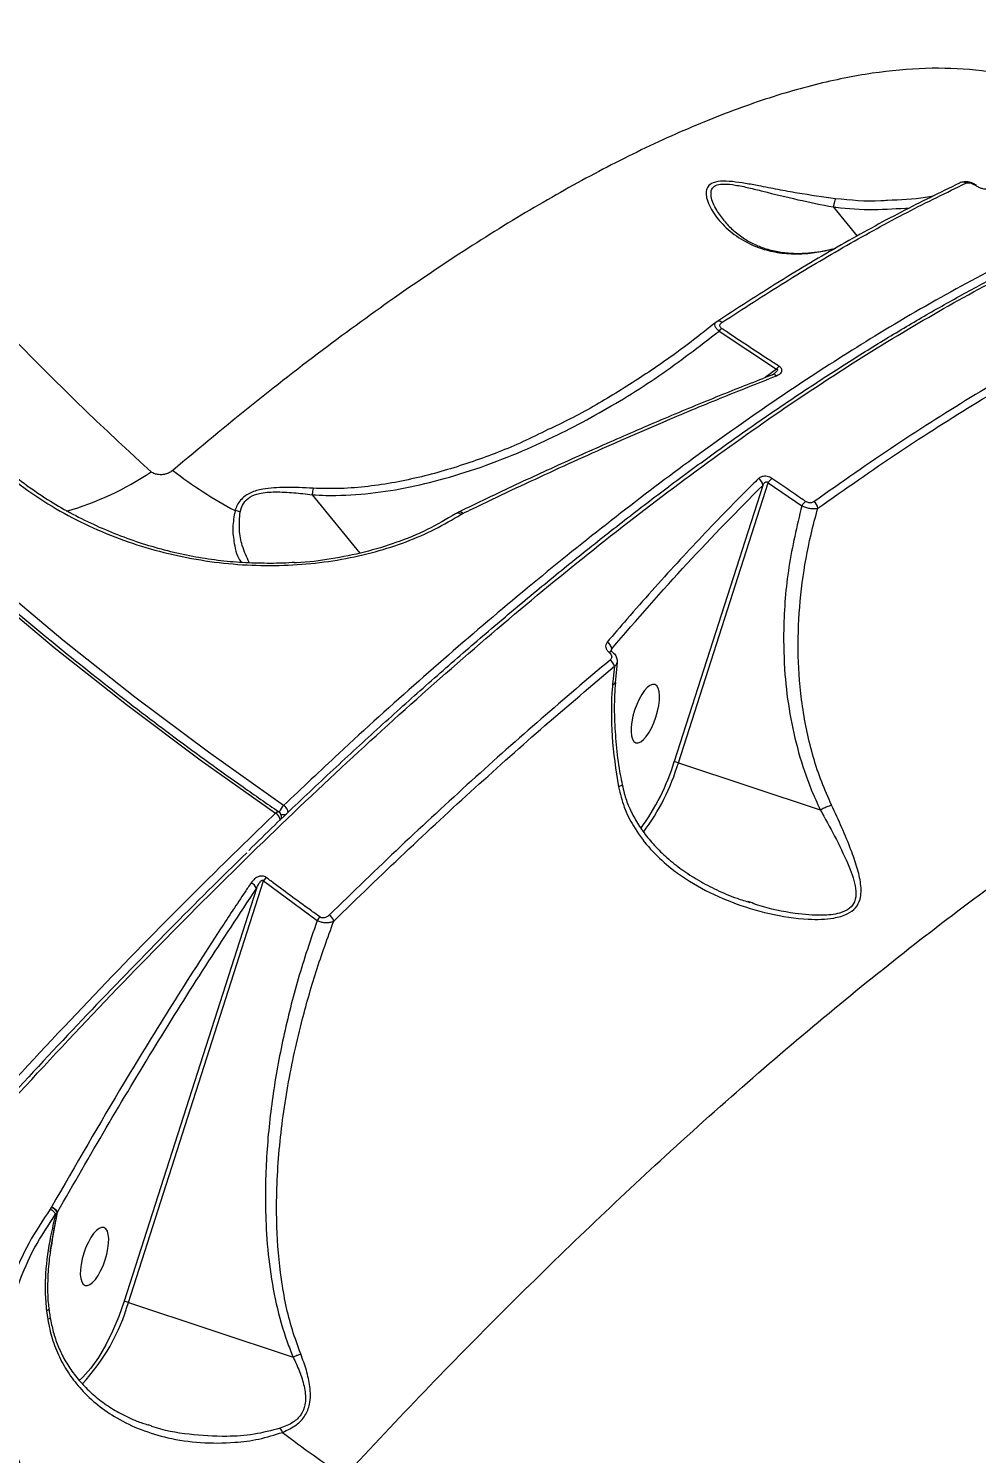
# Model space of a CAD drawing. Header units: millimetres. Extents: x -6028 to 5958, y -6064 to 4137.
# Drawn here: x 438.1 to 582.9, y -1043.1 to -825.4 of the extents above; entities that cross this region are included whole.
import ezdxf

# ---------------------------------------------------------------- set-up
doc = ezdxf.new("R2010")
doc.units = ezdxf.units.MM
for name, color, linetype in [('DIKOM_ОБЪЕКТ', 7, 'Continuous'), ('DIKOM_РАЗМЕР_ЗОНА', 7, 'Continuous'), ('DIKOM_РАЗМЕР_ОБЪЕКТА', 7, 'Continuous')]:
    doc.layers.add(name, color=color, linetype=linetype)
doc.styles.add('style1', font='arial.ttf', dxfattribs={"width": 0.8})
doc.dimstyles.new('1-50', dxfattribs={"dimtxt": 300, "dimasz": 200, "dimexe": 100, "dimexo": 0, "dimgap": 100, "dimtad": 1, "dimtxsty": 'style1', "dimcen": 200, "dimclrd": 7, "dimclre": 7, "dimclrt": 7, "dimadec": 1, "dimazin": 2, "dimtfac": 1, "dimtmove": 0, "dimatfit": 2, "dimfxl": 0, "dimlwd": 25, "dimlwe": 18, "dimarcsym": 0})

# ---------------------------------------------------------------- blocks, each defined once
blk = doc.blocks.new('*D9')
at = {"layer": 'Defpoints', "color": 0, "transparency": 16777216}
for p in [(-6027.56, 1459.58), (4556.58, 1382.7), (4556.58, -5964.37)]:
    blk.add_point(p, dxfattribs=at)
at = {"layer": 'DIKOM_РАЗМЕР_ЗОНА', "color": 7, "lineweight": 18, "transparency": 16777216}
for p, q in [((-6027.56, 1459.58), (-6027.56, -6064.37)), ((4556.58, 1382.7), (4556.58, -6064.37))]:
    blk.add_line(p, q, dxfattribs=at)
at = {"layer": 'DIKOM_РАЗМЕР_ЗОНА', "color": 7, "lineweight": 25, "transparency": 16777216}
blk.add_line((-5827.56, -5964.37), (4356.58, -5964.37), dxfattribs=at)
at = {"layer": 'DIKOM_РАЗМЕР_ЗОНА', "color": 7, "transparency": 16777216}
for points in [[(-5827.56, -5931.03), (-5827.56, -5997.7), (-6027.56, -5964.37)], [(4356.58, -5931.03), (4356.58, -5997.7), (4556.58, -5964.37)]]:
    blk.add_solid(points, dxfattribs=at)
at = {"layer": 'DIKOM_РАЗМЕР_ЗОНА', "color": 7, "transparency": 16777216, "insert": (157.08, -5711.2), "char_height": 300, "attachment_point": 5, "style": 'style1'}
blk.add_mtext('10600', dxfattribs=at)
blk = doc.blocks.new('*D11')
at = {"layer": 'Defpoints', "color": 0, "transparency": 16777216}
for p in [(259.43, 2965.58), (1920.55, -3002.33), (4022.59, -3002.33)]:
    blk.add_point(p, dxfattribs=at)
at = {"layer": 'DIKOM_РАЗМЕР_ОБЪЕКТА', "color": 7, "lineweight": 18, "transparency": 16777216}
for p, q in [((259.43, 2965.58), (4122.59, 2965.58)), ((1920.55, -3002.33), (4122.59, -3002.33))]:
    blk.add_line(p, q, dxfattribs=at)
at = {"layer": 'DIKOM_РАЗМЕР_ОБЪЕКТА', "color": 7, "lineweight": 25, "transparency": 16777216}
blk.add_line((4022.59, 2765.58), (4022.59, -2802.33), dxfattribs=at)
at = {"layer": 'DIKOM_РАЗМЕР_ОБЪЕКТА', "color": 7, "transparency": 16777216}
for points in [[(3989.25, 2765.58), (4055.92, 2765.58), (4022.59, 2965.58)], [(3989.25, -2802.33), (4055.92, -2802.33), (4022.59, -3002.33)]]:
    blk.add_solid(points, dxfattribs=at)
at = {"layer": 'DIKOM_РАЗМЕР_ОБЪЕКТА', "color": 7, "transparency": 16777216, "insert": (3769.41, -24.42), "char_height": 300, "attachment_point": 5, "rotation": 90, "style": 'style1'}
blk.add_mtext('6000', dxfattribs=at)
blk = doc.blocks.new('*D12')
at = {"layer": 'Defpoints', "color": 0, "transparency": 16777216}
for p in [(3056.58, 1987.9), (-4027.97, 676.5), (3056.58, -3714.77)]:
    blk.add_point(p, dxfattribs=at)
at = {"layer": 'DIKOM_РАЗМЕР_ОБЪЕКТА', "color": 7, "lineweight": 18, "transparency": 16777216}
for p, q in [((3056.58, 1987.9), (3056.58, -3814.77)), ((-4027.97, 676.5), (-4027.97, -3814.77))]:
    blk.add_line(p, q, dxfattribs=at)
at = {"layer": 'DIKOM_РАЗМЕР_ОБЪЕКТА', "color": 7, "lineweight": 25, "transparency": 16777216}
blk.add_line((-3827.97, -3714.77), (2856.58, -3714.77), dxfattribs=at)
at = {"layer": 'DIKOM_РАЗМЕР_ОБЪЕКТА', "color": 7, "transparency": 16777216}
for points in [[(-3827.97, -3681.44), (-3827.97, -3748.11), (-4027.97, -3714.77)], [(2856.58, -3681.44), (2856.58, -3748.11), (3056.58, -3714.77)]]:
    blk.add_solid(points, dxfattribs=at)
at = {"layer": 'DIKOM_РАЗМЕР_ОБЪЕКТА', "color": 7, "transparency": 16777216, "insert": (20, -3461.6), "char_height": 300, "attachment_point": 5, "style": 'style1'}
blk.add_mtext('7100', dxfattribs=at)

msp = doc.modelspace()

# ---------------------------------------------------------------- linework, layer by layer
at = {"layer": 'DIKOM_ОБЪЕКТ', "color": 7, "linetype": 'Continuous', "lineweight": 15}
for p, q in [((561.06, -852.707), (564.699, -857.163)), ((543.6, -871.663), (552.38, -877.461)), ((552.38, -877.461), (550.657, -878.749)), ((481.457, -896.661), (488.731, -905.569)), ((550.27, -895.231), (536.761, -937.42)), ((537.384, -937.616), (551.085, -894.823)), ((551.085, -894.823), (556.234, -898.35)), ((503.81, -899.302), (503.839, -899.289)), ((504.178, -899.67), (504.435, -899.531)), ((504.435, -899.531), (504.471, -899.514)), ((527.16, -920.532), (527.224, -920.178)), ((527.611, -922.871), (527.327, -925.652)), ((528.056, -922.325), (527.741, -925.36)), ((537.384, -937.616), (559.066, -944.798)), ((472.948, -956.816), (452.763, -1019.856)), ((453.385, -1020.051), (474.014, -955.627)), ((474.014, -955.627), (482.244, -961.682)), ((548.332, -958.91), (547.986, -958.784)), ((441.618, -1005.524), (441.444, -1005.8)), ((441.64, -1005.485), (441.618, -1005.524)), ((441.462, -1012.308), (442.56, -1006.27)), ((442.275, -1006.576), (442.55, -1006.303)), ((442.34, -1007.379), (442.55, -1006.303)), ((442.55, -1006.303), (442.56, -1006.27)), ((453.385, -1020.051), (478.542, -1028.385)), ((440.881, -1021.325), (441.065, -1022.634))]:
    msp.add_line(p, q, dxfattribs=at)
at = {"layer": 'DIKOM_ОБЪЕКТ', "color": 7, "linetype": 'Continuous', "lineweight": 15, "flags": 128}
for points in [[(291.14, -719.071), (296.863, -732.029), (302.924, -744.819), (309.32, -757.431), (316.046, -769.857), (323.098, -782.089), (330.471, -794.118), (338.16, -805.938), (346.161, -817.54), (354.469, -828.916), (363.077, -840.06), (371.98, -850.963), (381.172, -861.619), (390.647, -872.021), (400.4, -882.162), (410.423, -892.035), (420.71, -901.634), (431.255, -910.953), (442.049, -919.985), (453.088, -928.724), (464.362, -937.165), (475.865, -945.302)], [(477.101, -944.121), (465.632, -936.008), (454.392, -927.592), (443.387, -918.879), (432.625, -909.874), (422.112, -900.584), (411.856, -891.013), (401.863, -881.17), (392.14, -871.06), (382.693, -860.689), (373.528, -850.065), (364.652, -839.194), (356.07, -828.084), (347.788, -816.742), (339.811, -805.175), (332.144, -793.391), (324.793, -781.397), (317.762, -769.202), (311.057, -756.814), (304.68, -744.24), (298.637, -731.489), (292.932, -718.569)], [(580.484, -848.95), (580.414, -848.987), (580.311, -849.066)], [(582.76, -849.394), (582.854, -849.351), (582.919, -849.357)], [(503.435, -899.507), (503.428, -899.512), (503.355, -899.576)], [(527.266, -920.64), (527.221, -920.618), (527.112, -920.613), (526.977, -920.656), (526.825, -920.745)], [(475.865, -945.302), (475.984, -945.199), (476.095, -945.122), (476.193, -945.076), (476.276, -945.062), (476.339, -945.08), (476.341, -945.081)], [(476.725, -946.195), (476.732, -946.175), (476.763, -946.055)], [(452.763, -1019.856), (451.931, -1022.196), (450.977, -1024.441), (449.925, -1026.536), (448.799, -1028.431), (447.628, -1030.081), (446.439, -1031.444), (445.831, -1032.022)], [(441.252, -1021.056), (441.252, -1021.058), (441.217, -1021.14), (441.091, -1021.231), (440.881, -1021.325)]]:
    msp.add_lwpolyline(points, dxfattribs=at)
at = {"layer": 'DIKOM_ОБЪЕКТ', "color": 7, "linetype": 'Continuous', "lineweight": 15}
for centre, radius, start, end in [((788.665, -528.74), 492.842, 210.78457, 227.68066), ((580.806, -849.678), 0.797, 50.8292, 113.85509), ((543.557, -870.887), 0.721, 48.15303, 130.04736), ((545.381, -872.985), 2.219, 128.50493, 143.43792), ((554.205, -878.742), 2.23, 130.12386, 144.95627), ((551.894, -878.93), 0.63, 42.55027, 107.3982), ((431.599, -855.925), 44.983, 285.91153, 304.15491), ((499.607, -842.384), 64.105, 232.04705, 242.17442), ((549.066, -895.26), 1.205, 1.39622, 62.31867), ((552.979, -895.958), 2.208, 125.8111, 149.07068), ((558.123, -899.437), 2.18, 126.60377, 150.08304), ((557.373, -898.84), 1.32, 5.16713, 57.17557), ((469.284, -901.636), 2.59, 62.87218, 81.12062), ((503.697, -900.086), 0.636, 40.83181, 114.41332), ((503.958, -899.866), 0.583, 35.09161, 104.58798), ((503.989, -899.87), 0.6, 36.42235, 104.42114), ((525.976, -920.328), 1.257, 6.84608, 65.14256), ((526.182, -923.133), 1.453, 10.37618, 57.28201), ((527.292, -925.155), 0.499, 273.97899, 336.57624), ((504.6, -927.672), 33.606, 323.56529, 343.13748), ((504.692, -927.795), 34.135, 323.28371, 343.27894), ((532.123, -953.28), 16.525, 71.43569, 73.69818), ((479.018, -946.102), 2.757, 134.05964, 159.82014), ((476.382, -945.332), 1.409, 2.86359, 59.33242), ((475.144, -946.519), 1.414, 3.17723, 59.35975), ((475.774, -945.905), 1, 351.38941, 55.49663), ((477.07, -944.327), 1.197, 250.2972, 291.72258), ((476.173, -957.075), 2.6, 131.50057, 146.13581), ((471.616, -957.231), 1.395, 17.31575, 68.1541), ((484.407, -963.054), 2.561, 132.8407, 147.62324), ((483.117, -962.328), 1.734, 18.49632, 57.30954), ((441.132, -1007.051), 1.603, 27.80539, 72.34113), ((441.104, -1007.046), 1.65, 28.04789, 71.07249), ((423.91, -1011.591), 30.666, 316.938, 343.98392), ((448.087, -1035.832), 16.647, 71.43984, 73.68515), ((472.264, -1042.105), 5.167, 25.39068, 33.28563), ((550.784, -945.014), 120.231, 232.10238, 237.62454)]:
    msp.add_arc(centre, radius, start, end, dxfattribs=at)
at = {"layer": 'DIKOM_ОБЪЕКТ', "color": 7, "linetype": 'Continuous', "lineweight": 15, "extrusion": (0, 0, -1)}
for centre in [(532.337, -930.097), (448.215, -1013.026)]:
    msp.add_ellipse(centre, major_axis=(-1.441, -4.436), ratio=0.3666354, dxfattribs=at)
at = {"layer": 'DIKOM_ОБЪЕКТ', "color": 7, "linetype": 'Continuous', "lineweight": 15}
for points, knots in [([(291.811, -719.088), (292.705, -721.165), (295.299, -727.192), (299.809, -737.066), (305.43, -748.658), (311.332, -760.098), (317.506, -771.383), (323.951, -782.505), (330.662, -793.46), (337.636, -804.241), (344.869, -814.842), (352.357, -825.257), (360.096, -835.481), (368.081, -845.508), (376.309, -855.333), (384.776, -864.951), (393.475, -874.355), (402.403, -883.542), (411.555, -892.505), (420.926, -901.241), (430.51, -909.744), (440.303, -918.01), (450.299, -926.035), (460.495, -933.81), (469.198, -940.131), (474.527, -943.824), (476.341, -945.081)], [0, 0, 0, 0, 0.0228186, 0.0662166, 0.1096155, 0.1530146, 0.1964139, 0.2398131, 0.2832126, 0.3266121, 0.3700116, 0.413411, 0.456811, 0.5002107, 0.5436107, 0.5870105, 0.6304106, 0.6738104, 0.7172104, 0.7606104, 0.8040104, 0.8474103, 0.8908103, 0.9342102, 0.97761, 1, 1, 1, 1]), ([(568.723, -795.845), (569.584, -797.145), (572.309, -801.258), (577.161, -807.98), (583.269, -816.018), (589.636, -823.858), (596.252, -831.492), (602.174, -837.975), (605.982, -841.819), (607.419, -843.271)], [0, 0, 0, 0, 0.0758351, 0.2398952, 0.40438, 0.5692233, 0.7343637, 0.8997258, 1, 1, 1, 1]), ([(607.348, -843.382), (605.927, -842.01), (602.792, -838.98), (597.059, -835.602), (590.328, -833.026), (583.015, -831.649), (575.244, -831.372), (567.082, -832.114), (558.306, -833.877), (548.921, -836.692), (538.943, -840.569), (528.653, -845.389), (518.102, -851.085), (507.345, -857.579), (496.147, -865), (484.519, -873.378), (472.511, -882.632), (464.29, -889.499), (460.182, -892.932)], [0, 0, 0, 0, 0.0539819, 0.1191354, 0.1852241, 0.2513138, 0.3133856, 0.375507, 0.43758, 0.5014618, 0.5653949, 0.6292777, 0.6902275, 0.7512212, 0.8121712, 0.8747653, 0.9374064, 1, 1, 1, 1]), ([(660.491, -845.759), (658.318, -845.268), (653.53, -844.188), (645.314, -843.853), (636.033, -844.505), (626.093, -846.334), (615.546, -849.274), (604.424, -853.318), (592.783, -858.44), (580.676, -864.62), (568.718, -871.514), (556.99, -878.954), (545.562, -886.775), (533.856, -895.348), (521.926, -904.63), (509.881, -914.536), (497.748, -925.039), (486.833, -934.913), (479.918, -941.455), (477.101, -944.121)], [0, 0, 0, 0, 0.053949, 0.118869, 0.1835843, 0.2482998, 0.3132195, 0.3782427, 0.4432665, 0.5081857, 0.5729015, 0.6285527, 0.6844995, 0.7405128, 0.7965254, 0.8524724, 0.9073622, 0.9622527, 1, 1, 1, 1]), ([(387.788, -1045.019), (390.591, -1041.556), (398.141, -1032.227), (410.558, -1017.44), (425.017, -1000.849), (439.664, -984.719), (454.452, -969.119), (469.332, -954.119), (483.977, -940.049), (498.341, -926.936), (512.387, -914.783), (526.344, -903.394), (540.159, -892.842), (553.779, -883.185), (566.904, -874.636), (579.501, -867.197), (591.548, -860.848), (603.243, -855.485), (614.527, -851.17), (625.35, -847.947), (635.48, -845.876), (644.876, -844.971), (653.405, -845.065), (658.481, -846.016), (660.924, -846.473)], [0, 0, 0, 0, 0.0270967, 0.0729981, 0.1189345, 0.1648358, 0.2120704, 0.2593436, 0.3065779, 0.3524793, 0.3984159, 0.4443172, 0.4915518, 0.5388248, 0.5860592, 0.6319598, 0.6778961, 0.7237966, 0.7710307, 0.8183032, 0.8655372, 0.9114381, 0.9573746, 1, 1, 1, 1]), ([(471.765, -950.986), (473.087, -949.696), (476.803, -946.071), (482.888, -940.313), (490.008, -933.71), (497.075, -927.329), (504.07, -921.175), (510.989, -915.255), (517.837, -909.564), (524.615, -904.101), (531.327, -898.862), (537.973, -893.847), (544.556, -889.053), (551.077, -884.481), (557.539, -880.129), (563.94, -875.998), (570.264, -872.099), (576.487, -868.448), (582.584, -865.06), (588.549, -861.938), (594.386, -859.08), (600.096, -856.484), (605.684, -854.149), (611.149, -852.074), (616.493, -850.26), (621.719, -848.705), (626.826, -847.411), (631.817, -846.377), (636.68, -845.607), (641.399, -845.103), (645.952, -844.872), (650.335, -844.908), (654.535, -845.227), (657.975, -845.684), (659.95, -846.141), (660.642, -846.301)], [0, 0, 0, 0, 0.0173391, 0.0487132, 0.0801576, 0.1114969, 0.1426816, 0.173748, 0.2047323, 0.2356692, 0.2665945, 0.2975397, 0.3285326, 0.3596076, 0.3908014, 0.4221488, 0.4536228, 0.4850581, 0.5163219, 0.5474591, 0.5785047, 0.6094944, 0.6404632, 0.6714451, 0.702464, 0.7335524, 0.7647453, 0.7960744, 0.8275515, 0.8590141, 0.8903155, 0.9214506, 0.9524475, 0.9833327, 1, 1, 1, 1]), ([(561.409, -851.438), (559.467, -851.176), (556.523, -850.78), (552.604, -850.04), (549.944, -849.523), (547.612, -849.092), (545.597, -848.796), (543.713, -848.705), (542.371, -849.037), (541.76, -849.699), (541.588, -850.465), (541.692, -851.398), (542.084, -852.48), (543.006, -854.075), (544.636, -855.968), (547.209, -857.892), (550.093, -859.163), (553.13, -859.811), (555.947, -859.915), (558.721, -859.654), (560.533, -859.219), (561.394, -859.012)], [0, 0, 0, 0, 0.0913685, 0.1384883, 0.1855702, 0.2188682, 0.2527588, 0.2881621, 0.3238937, 0.3550405, 0.3840836, 0.4138371, 0.45625, 0.4987085, 0.5857673, 0.6763277, 0.7685932, 0.8342417, 0.9012156, 0.9530355, 1, 1, 1, 1]), ([(580.489, -848.961), (580.524, -848.94), (580.686, -848.845), (581.063, -848.79), (581.642, -848.81), (582.314, -848.998), (582.73, -849.252), (582.914, -849.364)], [0, 0, 0, 0, 0.0484982, 0.2259197, 0.4591503, 0.76173, 1, 1, 1, 1]), ([(544.439, -854.797), (544.013, -854.265), (543.047, -853.057), (542.339, -851.348), (542.35, -850.032), (542.982, -849.366), (543.787, -849.203), (544.806, -849.182), (546.128, -849.333), (548.146, -849.754), (551.331, -850.543), (555.651, -851.633), (559.264, -852.354), (561.056, -852.698), (561.057, -852.698)], [0, 0, 0, 0, 0.1103784, 0.2509036, 0.3320494, 0.3869152, 0.4413341, 0.4501362, 0.5135626, 0.5833289, 0.6533458, 0.8264595, 0.9998585, 1, 1, 1, 1]), ([(580.311, -849.066), (577.361, -850.5), (571.463, -853.367), (562.262, -858.433), (552.832, -864.009), (546.34, -868.226), (543.093, -870.335)], [0, 0, 0, 0, 0.2491213, 0.4982441, 0.7491216, 1, 1, 1, 1]), ([(544.038, -870.35), (547.266, -868.253), (553.723, -864.061), (563.147, -858.485), (572.386, -853.396), (578.335, -850.506), (581.309, -849.061)], [0, 0, 0, 0, 0.2491212, 0.4982425, 0.7491219, 1, 1, 1, 1]), ([(576.381, -851.02), (575.97, -851.102), (573.648, -851.568), (571.281, -851.639), (569.333, -851.697)], [0, 0, 0, 0, 0.1772329, 1, 1, 1, 1]), ([(581.309, -849.061), (581.343, -849.048), (581.453, -849.005), (581.713, -848.998), (582.071, -849.067), (582.437, -849.2), (582.653, -849.329), (582.76, -849.394)], [0, 0, 0, 0, 0.1043895, 0.345371, 0.5759414, 0.78774, 1, 1, 1, 1]), ([(582.76, -849.394), (582.916, -849.487), (583.225, -849.673), (583.747, -849.859), (584.284, -849.969), (584.57, -849.934), (584.723, -849.915)], [0, 0, 0, 0, 0.2321762, 0.4639382, 0.7139602, 1, 1, 1, 1]), ([(561.409, -851.438), (561.402, -851.449), (561.366, -851.502), (561.288, -851.685), (561.17, -852.089), (561.095, -852.495), (561.057, -852.698)], [0, 0, 0, 0, 0.065957, 0.3172409, 0.6586006, 1, 1, 1, 1]), ([(561.057, -852.698), (561.057, -852.699), (561.057, -852.702), (561.058, -852.704), (561.059, -852.706), (561.06, -852.707)], [0, 0, 0, 0, 0.3068656, 0.7139991, 1, 1, 1, 1]), ([(561.06, -852.707), (561.178, -852.721), (563.208, -852.96), (567.112, -853.203), (570.901, -852.948), (572.754, -852.823)], [0, 0, 0, 0, 0.0306734, 0.5258513, 1, 1, 1, 1]), ([(569.333, -851.697), (568.987, -851.726), (566.34, -851.949), (563.702, -851.676), (561.409, -851.438)], [0, 0, 0, 0, 0.1308192, 1, 1, 1, 1]), ([(544.415, -854.812), (544.46, -854.87), (544.881, -855.426), (545.849, -856.376), (547.367, -857.543), (549.037, -858.454), (550.814, -859.137), (552.77, -859.601), (554.778, -859.809), (556.728, -859.79), (558.601, -859.59), (560.171, -859.322), (561.141, -859.063), (561.445, -858.981)], [0, 0, 0, 0, 0.0151115, 0.1443261, 0.2774699, 0.391132, 0.4988425, 0.6126033, 0.720904, 0.8064631, 0.8877385, 0.9647823, 1, 1, 1, 1]), ([(543.093, -870.335), (542.36, -870.925), (539.574, -873.167), (534.545, -876.864), (527.858, -881.187), (522.16, -884.504), (518.603, -886.181), (517.46, -886.719)], [0, 0, 0, 0, 0.0930923, 0.35362015, 0.61512417, 0.87630533, 1, 1, 1, 1]), ([(543.093, -870.335), (543.018, -870.395), (542.866, -870.516), (542.932, -870.877), (543.2, -871.287), (543.478, -871.549), (543.6, -871.663)], [0, 0, 0, 0, 0.2829421, 0.567501, 0.8111852, 1, 1, 1, 1]), ([(544, -871.249), (543.951, -871.211), (543.848, -871.132), (543.748, -870.981), (543.711, -870.81), (543.769, -870.571), (543.929, -870.439), (544.038, -870.35)], [0, 0, 0, 0, 0.1212153, 0.2523696, 0.4115577, 0.5993672, 1, 1, 1, 1]), ([(605.719, -868.766), (601.984, -870.649), (594.514, -874.416), (582.76, -881.265), (570.654, -888.915), (562.277, -894.792), (558.088, -897.731)], [0, 0, 0, 0, 0.2486172, 0.497233, 0.748618, 1, 1, 1, 1]), ([(558.687, -898.721), (562.824, -895.817), (571.098, -890.009), (583.149, -882.381), (594.936, -875.499), (602.48, -871.692), (606.251, -869.789)], [0, 0, 0, 0, 0.2486147, 0.4972309, 0.7486146, 1, 1, 1, 1]), ([(481.457, -896.661), (482.161, -896.697), (484.876, -896.836), (489.643, -896.605), (495.675, -895.702), (501.836, -894.221), (508.083, -892.213), (515.845, -889.104), (524.738, -884.66), (534.543, -878.651), (540.583, -873.991), (543.6, -871.663)], [0, 0, 0, 0, 0.0310716, 0.119839, 0.2089535, 0.2979295, 0.3968236, 0.4957425, 0.6636326, 0.8319711, 1, 1, 1, 1]), ([(552.768, -877.037), (552.228, -876.689), (549.528, -874.953), (546.609, -873.02), (544.244, -871.414), (544, -871.249)], [0, 0, 0, 0, 0.1831713, 0.9158754, 1, 1, 1, 1]), ([(552.358, -878.504), (552.613, -878.378), (552.976, -878.199), (553.199, -877.82), (553.21, -877.544), (553.075, -877.29), (552.912, -877.133), (552.798, -877.057), (552.768, -877.037)], [0, 0, 0, 0, 0.4030081, 0.5732885, 0.7451165, 0.8533711, 0.961733, 1, 1, 1, 1]), ([(503.836, -899.282), (506.039, -898.22), (511.137, -895.76), (519.021, -892.118), (527.508, -888.319), (535.902, -884.71), (543.986, -881.361), (549.207, -879.314), (551.707, -878.334)], [0, 0, 0, 0, 0.1333981, 0.3087832, 0.4844616, 0.6606287, 0.8374752, 1, 1, 1, 1]), ([(504.471, -899.514), (504.966, -899.274), (507.444, -898.075), (513.854, -895.021), (523.607, -890.531), (534.225, -885.885), (543.812, -881.876), (549.509, -879.628), (552.358, -878.504)], [0, 0, 0, 0, 0.0299885, 0.1499486, 0.3900568, 0.6301644, 0.8150825, 1, 1, 1, 1]), ([(551.703, -878.324), (551.743, -878.31), (551.863, -878.267), (551.913, -878.23), (551.947, -878.204)], [0, 0, 0, 0, 0.3294905, 1, 1, 1, 1]), ([(552.38, -877.461), (552.395, -877.464), (552.426, -877.469), (552.468, -877.485), (552.495, -877.506), (552.513, -877.532), (552.523, -877.568), (552.506, -877.672), (552.384, -877.832), (552.185, -878.024), (552.022, -878.145), (551.944, -878.203)], [0, 0, 0, 0, 0.038282, 0.077895, 0.1177921, 0.130147, 0.1730649, 0.2300997, 0.4559966, 0.7387099, 1, 1, 1, 1]), ([(517.46, -886.719), (516.203, -887.343), (512.497, -889.18), (506.064, -891.663), (498.176, -894.056), (491.37, -895.313), (485.819, -895.781), (483.015, -895.705), (481.614, -895.667)], [0, 0, 0, 0, 0.1129632, 0.3329664, 0.5528453, 0.7738452, 0.8869482, 1, 1, 1, 1]), ([(432.963, -891.913), (434.425, -893.162), (437.349, -895.66), (442.222, -898.821), (447.331, -901.5), (452.619, -903.674), (458.103, -905.383), (463.721, -906.593), (469.392, -907.318), (475.043, -907.557), (480.595, -907.304), (485.977, -906.591), (491.094, -905.448), (495.86, -903.888), (500.28, -901.992), (502.88, -900.444), (504.178, -899.67)], [0, 0, 0, 0, 0.075107, 0.1502142, 0.221281, 0.2925769, 0.3636448, 0.4347697, 0.5061238, 0.5772485, 0.6483398, 0.7196582, 0.7907505, 0.8604297, 0.9303185, 1, 1, 1, 1]), ([(433.541, -891.691), (433.97, -892.085), (435.32, -893.321), (437.825, -895.23), (441.032, -897.415), (444.443, -899.411), (448.012, -901.208), (451.708, -902.787), (455.493, -904.133), (459.33, -905.234), (463.185, -906.083), (467.025, -906.674), (470.836, -907.02), (474.616, -907.115), (477.273, -907.081), (478.644, -906.954), (478.784, -906.941)], [0, 0, 0, 0, 0.0371442, 0.116795, 0.1972093, 0.2781741, 0.3594209, 0.4405879, 0.5213413, 0.6014159, 0.6806096, 0.7587988, 0.8359391, 0.9129806, 0.9911098, 1, 1, 1, 1]), ([(460.182, -892.932), (460.021, -893.052), (459.687, -893.3), (459.098, -893.519), (458.509, -893.613), (457.961, -893.604), (457.484, -893.503), (457.099, -893.342), (456.933, -893.211), (456.854, -893.149)], [0, 0, 0, 0, 0.1944372, 0.4037235, 0.553913, 0.6910173, 0.8350815, 0.9219185, 1, 1, 1, 1]), ([(549.625, -894.193), (549.307, -894.508), (547.717, -896.079), (543.574, -900.262), (537.19, -907.012), (531.071, -913.851), (527.511, -918.011), (526.504, -919.187)], [0, 0, 0, 0, 0.041372, 0.2068728, 0.5381546, 0.8694388, 1, 1, 1, 1]), ([(551.688, -894.168), (551.574, -894.098), (551.345, -893.959), (550.937, -893.844), (550.531, -893.816), (550.142, -893.879), (549.833, -894.014), (549.686, -894.141), (549.625, -894.193)], [0, 0, 0, 0, 0.1643882, 0.3291689, 0.4897736, 0.6616155, 0.8613483, 1, 1, 1, 1]), ([(556.824, -897.687), (556.308, -897.34), (554.587, -896.181), (552.882, -894.997), (551.688, -894.168)], [0, 0, 0, 0, 0.29964698, 1, 1, 1, 1]), ([(481.614, -895.667), (480.175, -895.598), (478.165, -895.502), (475.586, -895.585), (473.781, -895.786), (471.988, -896.287), (470.472, -897.348), (469.903, -898.383), (469.707, -899.004), (469.684, -899.077)], [0, 0, 0, 0, 0.2865135, 0.4002693, 0.5162928, 0.657459, 0.7993866, 0.9763473, 1, 1, 1, 1]), ([(470.465, -899.331), (470.594, -898.854), (470.824, -897.994), (471.872, -896.961), (473.569, -896.328), (475.923, -896.173), (478.641, -896.334), (480.53, -896.527), (481.453, -896.653), (481.454, -896.653)], [0, 0, 0, 0, 0.1595551, 0.2875331, 0.4150471, 0.5934673, 0.7962099, 0.999727, 1, 1, 1, 1]), ([(481.614, -895.667), (481.609, -895.688), (481.579, -895.808), (481.521, -896.106), (481.478, -896.459), (481.454, -896.653)], [0, 0, 0, 0, 0.0844097, 0.4973057, 1, 1, 1, 1]), ([(481.454, -896.653), (481.454, -896.654), (481.454, -896.657), (481.456, -896.659), (481.457, -896.66), (481.457, -896.661)], [0, 0, 0, 0, 0.3500146, 0.8156074, 1, 1, 1, 1]), ([(527.224, -920.178), (531.062, -915.749), (538.751, -906.876), (546.426, -899.117), (550.27, -895.231)], [0, 0, 0, 0, 0.499176, 1, 1, 1, 1]), ([(550.27, -895.231), (550.303, -895.172), (550.38, -895.036), (550.518, -894.86), (550.665, -894.739), (550.775, -894.69), (550.85, -894.676), (550.919, -894.681), (550.986, -894.71), (551.044, -894.759), (551.071, -894.801), (551.085, -894.823)], [0, 0, 0, 0, 0.1851443, 0.4305461, 0.6102222, 0.6935179, 0.7464645, 0.8083564, 0.8668073, 0.9299186, 1, 1, 1, 1]), ([(556.234, -898.35), (555.5, -901.456), (554.033, -907.668), (553.352, -916.347), (553.548, -923.85), (554.332, -930.15), (555.661, -936.046), (557.288, -940.94), (558.591, -943.767), (559.066, -944.798)], [0, 0, 0, 0, 0.1992538, 0.3984554, 0.5429338, 0.6708099, 0.7989874, 0.9267401, 1, 1, 1, 1]), ([(560.789, -944.077), (560.267, -942.898), (558.687, -939.33), (556.889, -932.961), (555.761, -925.235), (555.581, -917.565), (556.196, -910.093), (557.315, -903.795), (558.328, -900.05), (558.687, -898.721)], [0, 0, 0, 0, 0.08536138, 0.25826367, 0.43129769, 0.5912943, 0.75184357, 0.91196369, 1, 1, 1, 1]), ([(556.234, -898.35), (556.422, -898.428), (556.798, -898.585), (557.427, -898.735), (558.018, -898.801), (558.436, -898.783), (558.626, -898.736), (558.687, -898.721)], [0, 0, 0, 0, 0.2221389, 0.4444073, 0.6650708, 0.8922194, 1, 1, 1, 1]), ([(558.088, -897.731), (558.078, -897.738), (558.004, -897.789), (557.848, -897.861), (557.593, -897.906), (557.325, -897.893), (557.053, -897.821), (556.9, -897.732), (556.824, -897.687)], [0, 0, 0, 0, 0.0354468, 0.2574468, 0.4482324, 0.628191, 0.814364, 1, 1, 1, 1]), ([(469.684, -899.077), (469.525, -899.959), (469.202, -901.747), (469.585, -904.404), (469.997, -906.219), (470.584, -906.933), (470.604, -906.958)], [0, 0, 0, 0, 0.2872085, 0.5818828, 0.9852035, 1, 1, 1, 1]), ([(471.85, -907.009), (471.461, -906.181), (470.759, -904.686), (470.223, -902.016), (470.385, -900.225), (470.465, -899.331)], [0, 0, 0, 0, 0.3834846, 0.6921819, 1, 1, 1, 1]), ([(503.355, -899.576), (501.951, -900.406), (499.143, -902.066), (494.434, -903.998), (489.502, -905.501), (484.392, -906.495), (480.761, -907.015), (478.825, -907.057), (478.708, -907.059)], [0, 0, 0, 0, 0.2064502, 0.4128893, 0.6042635, 0.7962453, 0.9876155, 1, 1, 1, 1]), ([(503.435, -899.508), (503.456, -899.495), (503.575, -899.417), (503.704, -899.356), (503.812, -899.305)], [0, 0, 0, 0, 0.1698728, 1, 1, 1, 1]), ([(486.404, -1046.556), (490.475, -1042.212), (498.615, -1033.525), (510.874, -1021.068), (523.14, -1009.067), (535.812, -997.195), (548.81, -985.582), (562.074, -974.349), (575.262, -963.807), (588.32, -954.026), (601.192, -945.061), (613.46, -937.196), (625.099, -930.402), (636.103, -924.629), (646.774, -919.708), (657.058, -915.696), (666.904, -912.63), (676.297, -910.533), (685.163, -909.471), (693.52, -909.447), (701.125, -910.631), (706.15, -911.959), (708.416, -913.177), (708.623, -913.288)], [0, 0, 0, 0, 0.045117, 0.0902341, 0.1357999, 0.1813661, 0.2317384, 0.2821496, 0.3325213, 0.3843781, 0.4362775, 0.4881332, 0.5369207, 0.5857453, 0.634532, 0.6847271, 0.7349627, 0.7851575, 0.8371679, 0.8891782, 0.9419356, 0.9946932, 1, 1, 1, 1]), ([(526.504, -919.187), (526.425, -919.311), (526.266, -919.557), (526.277, -919.998), (526.456, -920.417), (526.71, -920.642), (526.825, -920.745)], [0, 0, 0, 0, 0.2591449, 0.517681, 0.7812428, 1, 1, 1, 1]), ([(526.825, -920.745), (526.859, -920.772), (526.993, -920.879), (527.156, -921.107), (527.225, -921.406), (527.172, -921.691), (527.035, -921.838), (526.967, -921.911)], [0, 0, 0, 0, 0.0798374, 0.3181649, 0.5556314, 0.7773956, 1, 1, 1, 1]), ([(527.127, -920.495), (527.128, -920.484), (527.138, -920.373), (527.183, -920.27), (527.224, -920.178)], [0, 0, 0, 0, 0.1029551, 1, 1, 1, 1]), ([(527.133, -920.498), (527.132, -920.495), (527.131, -920.49), (527.178, -920.574), (527.253, -920.627), (527.273, -920.641)], [0, 0, 0, 0, 0.4427011, 0.8472333, 1, 1, 1, 1]), ([(527.258, -920.652), (527.424, -920.793), (527.771, -921.088), (528.049, -921.69), (528.038, -922.114), (528.032, -922.31)], [0, 0, 0, 0, 0.3314064, 0.6897096, 1, 1, 1, 1]), ([(526.967, -921.911), (523.461, -924.874), (516.45, -930.801), (505.76, -940.338), (494.966, -950.301), (487.691, -957.347), (484.054, -960.869)], [0, 0, 0, 0, 0.2491225, 0.4982427, 0.7491231, 1, 1, 1, 1]), ([(484.761, -961.778), (488.368, -958.285), (495.581, -951.298), (506.335, -941.366), (517.035, -931.814), (524.085, -925.852), (527.611, -922.871)], [0, 0, 0, 0, 0.2491208, 0.4982422, 0.7491207, 1, 1, 1, 1]), ([(527.611, -922.871), (527.74, -922.782), (527.971, -922.623), (528.006, -922.407), (528.022, -922.312)], [0, 0, 0, 0, 0.56108687, 1, 1, 1, 1]), ([(527.327, -925.652), (527.319, -925.76), (527.129, -928.36), (527.052, -933.584), (527.835, -938.702), (528.23, -941.287)], [0, 0, 0, 0, 0.0209703, 0.5055742, 1, 1, 1, 1]), ([(527.777, -925.356), (527.728, -925.977), (527.573, -927.938), (527.609, -931.288), (527.896, -935.361), (528.307, -938.591), (528.713, -940.442), (528.825, -940.953)], [0, 0, 0, 0, 0.1213177, 0.3832563, 0.6432169, 0.9014117, 1, 1, 1, 1]), ([(528.781, -940.957), (528.777, -940.987), (528.77, -941.051), (528.548, -941.164), (528.341, -941.247), (528.257, -941.277), (528.23, -941.287)], [0, 0, 0, 0, 0.3587239, 0.7706711, 0.926134, 1, 1, 1, 1]), ([(528.23, -941.287), (528.494, -942.333), (529.022, -944.426), (530.566, -947.52), (532.731, -950.489), (535.97, -953.642), (540.22, -956.547), (545.534, -959.017), (551.25, -960.793), (555.913, -961.493), (559.209, -961.545), (561.26, -961.354), (563.146, -960.833), (564.554, -959.808), (565.336, -958.236), (565.319, -956.103), (564.719, -953.56), (563.694, -950.7), (562.394, -947.547), (561.324, -945.234), (560.789, -944.077)], [0, 0, 0, 0, 0.0482053, 0.0964671, 0.1564819, 0.2165953, 0.3050934, 0.3937434, 0.4869546, 0.579989, 0.611337, 0.6426247, 0.6797857, 0.710025, 0.7402877, 0.7862499, 0.8340964, 0.8820764, 0.9410327, 1, 1, 1, 1]), ([(528.824, -940.948), (528.914, -941.396), (529.149, -942.557), (529.831, -944.368), (530.836, -946.394), (532.146, -948.382), (533.755, -950.305), (535.681, -952.179), (537.92, -953.959), (540.47, -955.611), (543.296, -957.079), (545.932, -958.21), (547.656, -958.743), (548.315, -958.946)], [0, 0, 0, 0, 0.0478027, 0.1237771, 0.2044178, 0.2898333, 0.3803676, 0.4762247, 0.5810324, 0.6903751, 0.805089, 0.9255882, 1, 1, 1, 1]), ([(559.075, -944.798), (559.27, -944.691), (559.659, -944.477), (560.227, -944.244), (560.595, -944.126), (560.755, -944.086), (560.789, -944.077)], [0, 0, 0, 0, 0.341339, 0.6827356, 0.9340785, 1, 1, 1, 1]), ([(475.865, -945.302), (473.038, -948.035), (465.362, -955.452), (452.742, -968.216), (438.027, -983.747), (423.287, -999.988), (408.593, -1016.847), (394.014, -1034.251), (379.597, -1052.149), (365.368, -1070.521), (351.348, -1089.326), (337.579, -1108.504), (324.123, -1127.964), (311.045, -1147.616), (298.389, -1167.4), (286.184, -1187.285), (274.442, -1207.236), (263.195, -1227.191), (252.494, -1247.058), (242.391, -1266.742), (232.923, -1286.181), (224.118, -1305.337), (215.977, -1324.185), (208.521, -1342.667), (201.782, -1360.7), (195.794, -1378.198), (190.581, -1395.101), (186.168, -1411.369), (182.547, -1426.987), (179.722, -1441.914), (177.704, -1456.08), (176.504, -1469.418), (176.155, -1481.296), (176.526, -1491.836), (177.492, -1501.17), (179.073, -1509.812), (181.26, -1517.725), (184.03, -1524.843), (187.377, -1531.147), (190.833, -1536.128), (193.327, -1538.811), (194.343, -1539.904)], [0, 0, 0, 0, 0.0156528, 0.0424899, 0.0694116, 0.0963763, 0.1233411, 0.1502628, 0.1770999, 0.2039369, 0.2308586, 0.2578234, 0.2847881, 0.3117099, 0.3385469, 0.365384, 0.3923056, 0.4192704, 0.4462351, 0.4731567, 0.4999939, 0.5268309, 0.5537526, 0.5807173, 0.607682, 0.6346037, 0.6614408, 0.6882778, 0.7151995, 0.7421643, 0.7691289, 0.7960505, 0.8228875, 0.8459668, 0.8691683, 0.8923975, 0.9156266, 0.9388282, 0.9615881, 0.984348, 1, 1, 1, 1]), ([(559.075, -944.798), (559.076, -944.799), (559.252, -945.117), (560.192, -946.825), (561.836, -949.905), (563.386, -953.152), (564.238, -955.591), (564.586, -957.264), (564.459, -958.762), (563.849, -959.59), (563.086, -960.183), (561.775, -960.747), (558.938, -961.02), (554.701, -960.615), (550.965, -959.895), (548.735, -959.06), (548.332, -958.91)], [0, 0, 0, 0, 0.0001246, 0.0313277, 0.1694622, 0.3102149, 0.3694491, 0.4296828, 0.4922677, 0.5389027, 0.5443505, 0.5966256, 0.6779227, 0.7970641, 0.9633592, 1, 1, 1, 1]), ([(559.066, -944.798), (559.067, -944.798), (559.07, -944.799), (559.073, -944.799), (559.074, -944.798), (559.075, -944.798)], [0, 0, 0, 0, 0.4234304, 0.7812944, 1, 1, 1, 1]), ([(471.48, -951.348), (471.477, -951.351), (467.561, -955.116), (459.658, -963.046), (447.81, -975.233), (435.798, -988.076), (423.655, -1001.51), (411.404, -1015.551), (399.206, -1029.971), (391.154, -1039.894), (387.13, -1044.852)], [0, 0, 0, 0, 0.0001046, 0.1401991, 0.2802924, 0.4202417, 0.5651008, 0.7101206, 0.855141, 1, 1, 1, 1]), ([(474.45, -955.128), (474.362, -955.072), (474.187, -954.961), (473.864, -954.898), (473.488, -954.92), (473.008, -955.086), (472.516, -955.438), (472.26, -955.774), (472.135, -955.937)], [0, 0, 0, 0, 0.1098738, 0.2200452, 0.325757, 0.4925393, 0.7537431, 1, 1, 1, 1]), ([(472.948, -956.816), (473.027, -956.643), (473.182, -956.302), (473.431, -955.894), (473.65, -955.639), (473.79, -955.544), (473.871, -955.526), (473.91, -955.53), (473.945, -955.545), (473.982, -955.571), (474.002, -955.606), (474.014, -955.627)], [0, 0, 0, 0, 0.31702278, 0.62711713, 0.79145571, 0.87044749, 0.89783262, 0.92549142, 0.93326947, 0.96035196, 1, 1, 1, 1]), ([(482.666, -961.176), (482.16, -960.813), (479.63, -959), (476.894, -956.978), (474.678, -955.301), (474.45, -955.128)], [0, 0, 0, 0, 0.1831706, 0.9158819, 1, 1, 1, 1]), ([(472.135, -955.937), (471.824, -956.401), (470.268, -958.722), (466.23, -964.833), (460.061, -974.473), (451.407, -988.521), (445.326, -999.082), (441.64, -1005.485)], [0, 0, 0, 0, 0.0299898, 0.1499522, 0.3900707, 0.6301908, 1, 1, 1, 1]), ([(442.56, -1006.27), (445.032, -1001.948), (449.974, -993.303), (457.533, -980.772), (465.184, -968.545), (470.36, -960.726), (472.948, -956.816)], [0, 0, 0, 0, 0.2492682, 0.4985394, 0.7492702, 1, 1, 1, 1]), ([(482.244, -961.682), (481.654, -963.372), (480.053, -967.957), (477.893, -975.604), (475.953, -984.627), (474.694, -993.759), (474.252, -1001.606), (474.364, -1008.433), (474.842, -1014.238), (475.878, -1020.269), (477.187, -1024.989), (478.236, -1027.617), (478.542, -1028.385)], [0, 0, 0, 0, 0.0783335, 0.2125919, 0.3472665, 0.481793, 0.6158506, 0.6916661, 0.7820718, 0.8726183, 0.9628139, 1, 1, 1, 1]), ([(479.706, -1027.907), (479.261, -1026.689), (477.916, -1023.006), (476.605, -1016.485), (475.886, -1007.702), (476.153, -998.026), (477.483, -987.606), (479.544, -978.083), (481.976, -969.46), (483.833, -964.339), (484.761, -961.778)], [0, 0, 0, 0, 0.0588115, 0.17772, 0.2968165, 0.4509485, 0.6056245, 0.7600435, 0.8800203, 1, 1, 1, 1]), ([(482.244, -961.682), (482.412, -961.76), (482.748, -961.914), (483.333, -962.022), (483.916, -962.027), (484.405, -961.936), (484.658, -961.824), (484.761, -961.778)], [0, 0, 0, 0, 0.202204, 0.4043219, 0.6106068, 0.8410169, 1, 1, 1, 1]), ([(484.054, -960.869), (483.938, -960.969), (483.734, -961.143), (483.382, -961.287), (483.09, -961.321), (482.849, -961.283), (482.727, -961.212), (482.666, -961.176)], [0, 0, 0, 0, 0.3196989, 0.5618672, 0.7279736, 0.8640491, 1, 1, 1, 1]), ([(441.444, -1005.8), (440.299, -1007.513), (438.009, -1010.937), (435.575, -1016.544), (433.933, -1022.37), (433.176, -1028.346), (433.304, -1034.349), (434.316, -1040.26), (436.189, -1045.967), (438.893, -1051.361), (442.371, -1056.333), (446.566, -1060.775), (451.368, -1064.673), (455.025, -1066.699), (456.855, -1067.713)], [0, 0, 0, 0, 0.0836182, 0.1671664, 0.2504173, 0.3338519, 0.4173038, 0.5004881, 0.5837383, 0.6671388, 0.7504583, 0.8333963, 0.9166274, 1, 1, 1, 1]), ([(447.981, -1060.77), (447.815, -1060.639), (446.068, -1059.262), (443.303, -1056.066), (439.838, -1051.247), (437.189, -1045.946), (435.338, -1040.36), (434.335, -1034.566), (434.198, -1028.683), (434.927, -1022.829), (436.529, -1017.115), (438.908, -1011.618), (441.152, -1008.258), (442.275, -1006.576)], [0, 0, 0, 0, 0.0103436, 0.1090298, 0.2082839, 0.3067674, 0.4059757, 0.5047936, 0.6034501, 0.7028358, 0.8014235, 0.9005886, 1, 1, 1, 1]), ([(442.275, -1006.576), (442.002, -1007.694), (441.282, -1010.643), (440.75, -1014.633), (440.614, -1018.458), (440.792, -1020.37), (440.881, -1021.325)], [0, 0, 0, 0, 0.2319333, 0.6115175, 0.805871, 1, 1, 1, 1]), ([(442.275, -1006.576), (442.237, -1006.511), (442.16, -1006.377), (441.956, -1006.161), (441.709, -1005.956), (441.531, -1005.851), (441.444, -1005.8)], [0, 0, 0, 0, 0.2436253, 0.5000199, 0.7562721, 1, 1, 1, 1]), ([(441.46, -1012.324), (441.655, -1011.134), (441.925, -1009.48), (442.25, -1007.839), (442.34, -1007.379)], [0, 0, 0, 0, 0.71956819, 1, 1, 1, 1]), ([(441.77, -1010.535), (441.671, -1011.043), (441.361, -1012.638), (441.098, -1015.223), (441.026, -1018.089), (441.09, -1020.002), (441.246, -1020.915), (441.269, -1021.052)], [0, 0, 0, 0, 0.1464607, 0.4599943, 0.732658, 0.959835, 1, 1, 1, 1]), ([(441.424, -1022.366), (441.421, -1022.399), (441.415, -1022.469), (441.228, -1022.568), (441.088, -1022.625), (441.065, -1022.634)], [0, 0, 0, 0, 0.4322616, 0.9085731, 1, 1, 1, 1]), ([(441.065, -1022.634), (441.264, -1023.621), (441.666, -1025.622), (442.803, -1028.423), (444.303, -1031.038), (446.261, -1033.519), (448.691, -1035.793), (451.744, -1037.876), (455.326, -1039.579), (459.611, -1040.865), (464.421, -1041.565), (469.11, -1041.535), (473.351, -1041.022), (475.731, -1040.269), (476.931, -1039.889)], [0, 0, 0, 0, 0.0637952, 0.1293421, 0.195694, 0.2634246, 0.3422614, 0.4227078, 0.5170786, 0.6134043, 0.7254016, 0.8399972, 0.9193185, 1, 1, 1, 1]), ([(441.262, -1021.058), (441.293, -1021.345), (441.341, -1021.782), (441.424, -1022.216), (441.453, -1022.365)], [0, 0, 0, 0, 0.6570979, 1, 1, 1, 1]), ([(441.46, -1022.359), (441.595, -1023.086), (441.868, -1024.555), (442.585, -1026.643), (443.543, -1028.663), (444.761, -1030.602), (446.251, -1032.453), (448.001, -1034.17), (449.997, -1035.726), (452.232, -1037.068), (454.377, -1038.096), (455.82, -1038.565), (456.401, -1038.753)], [0, 0, 0, 0, 0.0886152, 0.1789467, 0.2701308, 0.3681401, 0.4702747, 0.5774269, 0.6888766, 0.8034132, 0.9209009, 1, 1, 1, 1]), ([(478.55, -1028.385), (478.551, -1028.386), (478.633, -1028.554), (479.058, -1029.464), (479.772, -1031.126), (480.417, -1033.401), (480.537, -1035.506), (479.843, -1037.25), (478.484, -1038.526), (477.261, -1039.004), (476.583, -1039.269)], [0, 0, 0, 0, 0.0002707, 0.0414488, 0.2242954, 0.4065802, 0.5849826, 0.712478, 0.8404537, 1, 1, 1, 1]), ([(476.931, -1039.889), (477.67, -1039.546), (479.014, -1038.922), (480.469, -1037.389), (481.255, -1035.356), (481.205, -1032.96), (480.621, -1030.389), (480.013, -1028.74), (479.706, -1027.907)], [0, 0, 0, 0, 0.1672664, 0.304323, 0.4416755, 0.6370381, 0.8167166, 1, 1, 1, 1]), ([(478.542, -1028.385), (478.543, -1028.385), (478.546, -1028.386), (478.548, -1028.386), (478.55, -1028.385), (478.55, -1028.385)], [0, 0, 0, 0, 0.4587193, 0.828722, 1, 1, 1, 1]), ([(478.55, -1028.385), (478.738, -1028.295), (479.082, -1028.13), (479.482, -1027.981), (479.673, -1027.918), (479.706, -1027.907)], [0, 0, 0, 0, 0.4995166, 0.9155531, 1, 1, 1, 1]), ([(476.583, -1039.269), (475.256, -1039.612), (472.57, -1040.307), (467.852, -1040.61), (462.605, -1040.285), (458.566, -1039.605), (456.6, -1038.822), (456.406, -1038.745)], [0, 0, 0, 0, 0.1971505, 0.3990497, 0.6801053, 0.9683925, 1, 1, 1, 1])]:
    msp.add_open_spline(points, degree=3, knots=knots, dxfattribs=at)

# ---------------------------------------------------------------- dimensions: what is measured, and where the dimension line sits
at = {"layer": 'DIKOM_РАЗМЕР_ЗОНА'}
dim = msp.add_linear_dim(base=(4556.575, -5964.368), p1=(-6027.562, 1459.576), p2=(4556.575, 1382.704), text='10600', dimstyle='1-50', dxfattribs=at)
dim.commit()
dim.dimension.update_dxf_attribs({"geometry": '*D9', "text_midpoint": (157.08, -5964.368), "dimtype": 160})
at = {"layer": 'DIKOM_РАЗМЕР_ОБЪЕКТА'}
dim = msp.add_linear_dim(base=(4022.586, -3002.33), p1=(259.433, 2965.575), p2=(1920.546, -3002.33), angle=90, text='6000', dimstyle='1-50', dxfattribs=at)
dim.commit()
dim.dimension.update_dxf_attribs({"geometry": '*D11', "text_midpoint": (4022.586, -24.423), "dimtype": 160})
dim = msp.add_linear_dim(base=(3056.575, -3714.774), p1=(-4027.972, 676.501), p2=(3056.575, 1987.897), text='7100', dimstyle='1-50', dxfattribs=at)
dim.commit()
dim.dimension.update_dxf_attribs({"geometry": '*D12', "text_midpoint": (20, -3714.774), "dimtype": 160})

doc.saveas('drawing.dxf')
